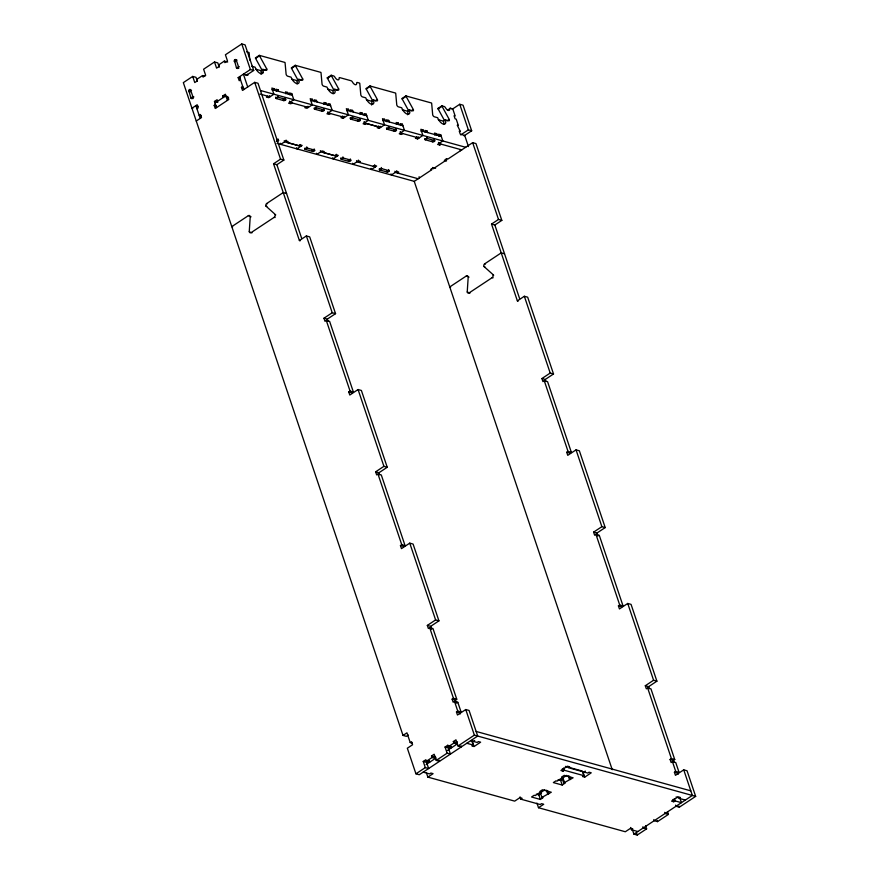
<?xml version="1.0" encoding="UTF-8"?>
<svg xmlns="http://www.w3.org/2000/svg" width="879" height="879" viewBox="0 0 879 879"><rect width="100%" height="100%" fill="white"/><g stroke="black" fill="none" stroke-linecap="round" stroke-linejoin="round"><path stroke-width="1.32" d="M251.987 232.825L251.152 232.594A1.791 1.373 -74.5 0 1 249.262 231.66L250.24 216.608A1.791 1.373 -74.5 0 0 248.35 215.663L231.792 226.628L232.627 226.859M469.957 293.136L469.122 292.905A1.791 1.373 -74.5 0 1 467.232 291.971L468.21 276.918A1.791 1.373 -74.5 0 0 466.32 275.984L449.762 286.939L450.597 287.169M234.363 60.211L236.462 67.804A1.34 1.033 -74.5 0 0 237.835 68.309A1.34 1.033 -74.5 0 0 238.429 66.507L236.209 59.915A1.362 1.044 -74.5 0 0 234.451 60.266M197.325 81.176L196.028 77.341L192.71 76.418L183.337 82.626L403.021 735.415L406.34 736.338L408.306 735.031M219.256 67.134L217.827 62.903L214.509 61.991L203.609 69.21L205.675 75.352L203.06 77.077L202.544 75.55L196.874 79.297L197.39 80.835L194.775 82.56L192.71 76.418M246.065 75.517L253.701 70.463L245.087 44.873L241.769 43.95L225.409 54.773L227.485 60.915L224.87 62.651L224.343 61.112L218.684 64.87L219.201 66.397L216.575 68.133L214.509 61.991M188.743 91.57L190.71 90.273M236.275 60.102L234.308 61.409L235.143 61.64M298.333 80.747L291.52 68.353A1.791 0.857 56.5 0 1 291.323 67.892L295.245 65.299A1.791 0.857 56.5 0 0 295.443 65.749L302.717 78.978A1.791 0.857 56.5 0 1 302.123 80.198L298.805 79.286A6.263 3.011 56.5 0 1 296.739 83.593A6.263 3.011 56.5 0 1 291.059 77.143L287.741 76.22A1.791 0.857 56.5 0 1 286.125 74.385L285.082 62.881A1.791 0.857 56.5 0 0 284.972 62.453L259.305 55.355L255.382 57.948A1.791 0.857 56.5 0 0 255.58 58.399L262.392 70.803M255.58 58.399L259.503 55.806A1.791 0.857 56.5 0 1 259.305 55.355M240.516 79.835L239.209 80.703L238.176 77.627L250.383 69.551L253.701 70.463M196.907 108.699L198.214 107.831L197.182 104.766L191.952 108.227L192.776 108.458M255.745 69.21L260.909 70.639L262.865 69.342L266.183 70.254A1.791 0.857 56.5 0 0 266.776 69.023L259.503 55.806M216.531 107.601L214.476 101.459L217.091 99.723L217.607 101.261M223.277 97.503L222.761 95.965L225.376 94.24L227.43 100.393M214.981 102.997L225.881 95.778M264.81 70.331L266.776 69.023M228.628 97.921L226.408 97.305L227.716 96.448L228.749 99.514L215.234 108.469L214.201 105.392L215.509 104.524M300.233 240.791L299.398 240.56L273.556 163.769L276.874 164.681L283.851 160.066L258.008 83.263L254.69 82.351L242.483 90.427L241.45 87.362L242.758 86.494M196.259 121.027L201.489 117.566L200.456 114.49L199.148 115.358L201.357 115.973M291.52 68.353L295.443 65.749M272.083 89.977L274.039 88.68L274.556 90.218M267.765 96.196L266.447 97.064L268.666 97.679L273.896 94.218L271.831 88.065L274.039 88.68M276.138 91.108L278.105 89.801L278.621 91.339M291.685 79.154L296.849 80.582L298.805 79.286M300.75 80.275L302.717 78.978M285.73 93.756L287.686 92.46L288.202 93.998M289.784 94.877L291.751 93.581L293.817 99.723L288.576 103.184L290.795 103.799L292.103 102.931M333.822 89.867L327.46 78.297A1.791 0.857 56.5 0 1 327.263 77.846L331.185 75.242L333.526 75.891A1.791 0.857 56.5 0 1 334.91 77.198A3.582 1.725 56.5 0 0 337.69 79.824A3.582 1.725 56.5 0 0 339.085 78.352A1.791 0.857 56.5 0 1 339.777 77.627L351.084 80.747A1.791 0.857 56.5 0 1 352.479 82.066A3.582 1.725 56.5 0 0 355.248 84.692A3.582 1.725 56.5 0 0 356.643 83.219A1.791 0.857 56.5 0 1 357.346 82.483L359.676 83.131A1.791 0.857 56.5 0 1 359.786 83.549L360.829 95.053A1.791 0.857 56.5 0 0 362.445 96.899L365.763 97.811A6.263 3.011 56.5 0 0 371.443 104.26A6.263 3.011 56.5 0 0 373.509 99.953L376.827 100.876A1.791 0.857 56.5 0 0 377.421 99.646L370.147 86.428A1.791 0.857 56.5 0 1 369.949 85.966L366.027 88.57A1.791 0.857 56.5 0 0 366.224 89.021L373.037 101.415M327.46 78.297L331.383 75.693A1.791 0.857 56.5 0 1 331.185 75.242M310.441 100.591L312.397 99.294L312.913 100.832M306.112 106.809L304.804 107.677L307.024 108.293L312.254 104.832L310.188 98.679L312.397 99.294M314.495 101.722L316.462 100.415L316.978 101.953M327.625 89.098L332.789 90.526L334.745 89.229L338.063 90.152A1.791 0.857 56.5 0 0 338.657 88.922L331.383 75.693M336.701 90.218L338.657 88.922M324.087 104.37L326.043 103.074L326.559 104.612M328.142 105.491L330.097 104.194L332.174 110.336L326.933 113.798L329.153 114.413L330.46 113.545M276.413 141.365L278.368 140.069L277.984 138.915M366.224 89.021L370.147 86.428M286.082 140.113L286.851 142.409L288.158 141.541L285.95 140.937L280.72 144.398L280.324 143.244M346.579 110.6L348.545 109.293L349.062 110.831M342.272 116.808L340.964 117.676L343.173 118.291L348.403 114.819L346.326 108.688L348.545 109.293M350.633 111.721L352.6 110.424L353.116 111.952M273.556 163.769L280.533 159.143L283.851 160.066M366.389 99.821L371.553 101.25L373.509 99.953M375.454 100.942L377.421 99.646M350.743 119.159L352.71 117.863L360.093 119.896A1.34 0.571 -18.6 0 1 359.94 120.775A1.34 0.571 -18.6 0 1 358.127 121.192L350.743 119.159L350.26 117.72L350.754 119.159A1.34 0.571 -18.6 0 1 350.908 118.28A1.34 0.571 -18.6 0 1 352.721 117.852L352.325 116.709M360.225 114.369L362.192 113.072L362.708 114.611M364.28 115.501L366.246 114.193L368.312 120.346L363.093 123.796L365.301 124.411L366.609 123.543L378.409 126.818L377.102 127.686L379.31 128.29L384.541 124.829L382.475 118.687L384.683 119.302L385.2 120.841M444.466 120.478L438.105 108.908A1.791 0.857 56.5 0 1 437.907 108.458L441.829 105.865A1.791 0.857 56.5 0 0 442.027 106.315L449.301 119.533A1.791 0.857 56.5 0 1 448.719 120.764L445.389 119.852A6.263 3.011 56.5 0 1 443.335 124.148A6.263 3.011 56.5 0 1 437.654 117.709L434.325 116.786A1.791 0.857 56.5 0 1 432.71 114.94L431.666 103.447A1.791 0.857 56.5 0 0 431.556 103.019L405.889 95.921L401.967 98.514A1.791 0.857 56.5 0 0 402.164 98.964L408.988 111.358M402.164 98.964L406.087 96.371A1.791 0.857 56.5 0 1 405.889 95.921M382.728 120.599L384.683 119.302M386.782 121.72L388.749 120.423L389.265 121.961M275.742 214.905L266.007 206.169A1.791 1.373 -74.5 0 1 266.7 203.521L283.247 192.567L286.565 193.479M402.329 109.776L407.493 111.204L409.449 109.897L412.767 110.82A1.791 0.857 56.5 0 0 413.361 109.589L406.087 96.371M411.405 110.886L413.361 109.589M396.374 124.378L398.33 123.071L398.846 124.609M400.428 125.499L402.395 124.203L404.461 130.345L399.231 133.806L401.439 134.421L402.747 133.553M251.152 232.594L274.226 217.322A1.791 1.373 -74.5 0 0 274.918 214.674M438.105 108.908L442.027 106.315M447.477 110.183L450.422 108.238L452.762 108.886L455.168 116.05L454.069 115.742L455.102 118.819L456.201 119.126L458.355 125.521L457.256 125.214L460.343 131.41L459.234 131.103L460.266 134.179L464.694 135.399L468.463 146.606M452.103 109.315L459.739 104.271L463.057 105.183L471.671 130.784L464.035 135.838M421.085 131.213L423.041 129.916L423.557 131.454M373.157 166.296L374.465 165.428L376.673 166.043L371.443 169.504L371.059 168.35M416.767 137.432L415.448 138.3L417.668 138.904L422.898 135.443L420.832 129.301L423.041 129.916M425.139 132.333L427.106 131.037L427.623 132.575M438.269 119.72L443.434 121.148L445.389 119.852M447.345 120.841L449.301 119.533M434.731 134.992L436.687 133.685L437.204 135.223M438.786 136.113L440.753 134.817L442.818 140.959L437.577 144.42L439.797 145.035L441.104 144.167M299.398 240.56L306.375 235.946L309.694 236.869L335.547 313.66L327.263 319.143L323.944 318.231L324.977 321.296L326.285 320.439L329.603 321.351L353.38 392.012L352.072 392.88L348.754 391.957L349.787 395.034L358.072 389.54L361.39 390.463L387.232 467.265L378.948 472.748L375.63 471.825L376.662 474.902L377.97 474.034L381.288 474.957L405.065 545.606L403.758 546.474L400.439 545.551L401.472 548.628L409.757 543.145L413.086 544.057L438.929 620.86L430.644 626.342L427.326 625.419L428.359 628.496L429.666 627.628L432.984 628.551L456.761 699.201L455.454 700.069L452.136 699.146L453.168 702.222L454.476 701.354L457.794 702.277L461.068 712.001L459.761 712.869L456.443 711.946L457.476 715.023L465.76 709.54L469.078 710.452L477.693 736.053L419.261 774.729L415.943 773.817L407.329 748.216L412.559 744.755L411.526 741.678L410.218 742.546L406.944 732.822L403.021 735.415M460.717 134.916L468.353 129.861L471.671 130.784M276.984 143.365L414.273 181.36L431.886 169.658L430.776 169.35L433.402 167.614L435.61 168.23M518.203 301.112L517.368 300.882L491.526 224.079L494.844 225.002L501.821 220.387L475.978 143.585L472.66 142.662L448.026 158.978L446.917 158.67L444.302 160.396L446.51 161.011M323.944 318.231L332.229 312.748L335.547 313.66M491.526 224.079L498.503 219.464L501.821 220.387M493.712 275.226L483.977 266.48A1.791 1.373 -74.5 0 1 484.67 263.843L501.217 252.877L504.535 253.8M469.122 292.905L492.196 277.632A1.791 1.373 -74.5 0 0 492.888 274.995M348.754 391.957L350.062 391.089L353.38 392.012M517.368 300.882L524.345 296.267L527.675 297.179L553.517 373.982L545.233 379.464L541.914 378.541L542.947 381.618L544.255 380.75L547.573 381.673L571.35 452.322L570.042 453.19L566.724 452.267L567.757 455.344L576.042 449.861L579.36 450.784L605.202 527.576L596.918 533.059L593.6 532.147L594.633 535.212L595.94 534.344L599.258 535.267L623.046 605.928L621.728 606.785L618.409 605.873L619.442 608.938L627.738 603.455L631.056 604.378L656.899 681.17L648.614 686.664L645.296 685.741L646.329 688.817L647.636 687.949L650.954 688.861L674.731 759.522L673.424 760.39L670.106 759.467L671.138 762.543L672.446 761.675L675.764 762.587L679.038 772.322L677.731 773.19L674.413 772.267L675.446 775.344L683.73 769.85L687.048 770.773L695.663 796.374L679.313 807.197L675.995 806.274L675.61 805.131M375.63 471.825L383.914 466.342L387.232 467.265M541.914 378.541L550.199 373.059L553.517 373.982M400.439 545.551L401.747 544.683L405.065 545.606M566.724 452.267L568.032 451.41L571.35 452.322M427.326 625.419L435.61 619.937L438.929 620.86M593.6 532.147L601.884 526.664L605.202 527.576M452.136 699.146L453.443 698.289L456.761 699.201M457.794 702.277L456.487 703.145L455.454 700.069M456.443 711.946L457.75 711.089L461.068 712.001M618.409 605.873L619.717 605.005L623.046 605.928M423.249 761.467L426.568 762.379L428.644 768.532L425.315 767.609L423.249 761.467L425.865 759.731L426.381 761.269L429.71 762.192L429.216 760.753M431.534 755.984L434.852 756.896L435.369 758.434L432.05 757.522L431.534 755.984L434.149 754.248L436.226 760.39L439.544 761.313L439.148 760.159M445.06 747.029L448.378 747.952L450.444 754.094L447.125 753.182L445.06 747.029L447.675 745.304L450.993 746.216M453.344 741.546L456.662 742.469L457.179 744.008L453.861 743.085L453.344 741.546L455.959 739.821L458.025 745.963L461.343 746.875L460.959 745.733M426.381 761.269L432.05 757.522M447.675 745.304L448.191 746.842L453.861 743.085M426.568 762.379L429.029 760.764M434.852 756.896L435.512 756.467M448.378 747.952L450.169 746.765M456.662 742.469L457.476 741.931M426.106 764.565L436.171 757.907M447.356 750.501L457.421 743.843M415.943 773.817L425.315 767.609M436.226 760.39L447.125 753.182M458.025 745.963L474.374 735.141L695.663 796.374M474.704 740.47L472.528 741.909L474.078 746.513L480.615 742.184L478.407 741.579L477.099 742.436L470.715 740.678M471.627 740.426L473.177 745.04L471.869 745.908L474.078 746.513M426.304 772.498L427.853 777.113L433.094 773.652L430.875 773.037L429.567 773.905L423.184 772.136M645.296 685.741L653.58 680.258L656.899 681.17M520.038 796.846L520.818 799.154L522.126 798.286L519.907 797.671L514.676 801.132L427.853 777.113M583.821 775.652L582.513 776.52L584.722 777.135L591.259 772.806L589.051 772.191L587.743 773.059L568.35 767.686L569.658 766.829L567.438 766.213L560.901 770.542L563.109 771.158L564.417 770.29L583.821 775.652L582.272 771.048L570.548 767.806M541.903 797.418L551.287 792.232L542.442 789.781L539.827 791.518L540.926 791.825L535.267 795.572L534.157 795.275L531.542 797L540.387 799.45L543.002 797.714L541.903 797.418L540.354 792.803L544.881 789.803M563.648 779.827L564.812 783.288L563.703 782.98L562.153 778.376L566.691 775.377M536.311 794.144L538.838 794.847L541.453 793.111L540.354 792.803M558.11 779.717L560.637 780.409L563.263 778.684L562.153 778.376M563.703 782.98L573.097 777.805L564.241 775.355L561.626 777.091L562.736 777.388L557.066 781.145L555.957 780.838L553.341 782.574L562.197 785.024L564.812 783.288M585.348 771.081L583.173 772.531L584.722 777.135M536.948 803.12L538.497 807.724L543.738 804.263L541.519 803.648L540.211 804.516L520.818 799.154M670.106 759.467L671.413 758.599L674.731 759.522M674.413 772.267L675.72 771.399L679.038 772.322M630.682 827.469L631.463 829.765L632.77 828.908L630.551 828.293L625.321 831.754L538.497 807.724M685.367 800.077L678.995 798.308L680.302 797.44L678.083 796.824L671.545 801.154L673.754 801.769L675.061 800.901L681.445 802.67L679.896 798.066L676.072 797M632.298 829.336L633.913 834.127L692.344 795.451L683.73 769.85M633.913 834.127L637.231 835.05L646.614 828.842L645.571 825.777M653.8 819.558L654.196 820.711L657.514 821.623L668.414 814.415L667.513 811.724M246.702 51.861L249.032 52.509A1.791 0.857 56.5 0 1 249.131 52.938L249.79 60.124M295.245 65.299L320.912 72.397A1.791 0.857 56.5 0 1 321.022 72.825L322.066 84.329A1.791 0.857 56.5 0 0 323.681 86.164L326.999 87.087A6.263 3.011 56.5 0 0 332.691 93.537A6.263 3.011 56.5 0 0 334.745 89.229M369.949 85.966L395.616 93.075A1.791 0.857 56.5 0 1 395.726 93.504L396.77 104.997A1.791 0.857 56.5 0 0 398.385 106.842L401.703 107.754A6.263 3.011 56.5 0 0 407.395 114.204A6.263 3.011 56.5 0 0 409.449 109.897M441.829 105.865L444.17 106.502A1.791 0.857 56.5 0 1 445.554 107.82A3.582 1.725 56.5 0 0 448.334 110.446A3.582 1.725 56.5 0 0 449.729 108.974A1.791 0.857 56.5 0 1 450.422 108.238M327.263 77.846L328.285 78.121M437.907 108.458L439.071 108.787M236.209 59.915L237.033 60.146M234.243 61.211L235.078 61.442M251.801 66.277L255.119 67.2A6.263 3.011 56.5 0 0 260.799 73.638A6.263 3.011 56.5 0 0 262.865 69.342M224.343 61.112L227.672 62.035M261.437 72.627L262.261 72.858A1.791 0.857 56.5 0 0 262.931 72.528M239.253 66.738L236.462 67.804L238.747 68.441M240.308 77L239.484 76.77L243.791 89.57M238.176 77.627L240.385 78.242M278.105 89.801L275.885 89.197L276.402 90.724M287.686 92.46L285.477 91.845L285.994 93.383M291.751 93.581L289.532 92.965L290.048 94.503M316.462 100.415L314.242 99.81L314.759 101.338M326.043 103.074L323.835 102.458L324.351 103.997M330.097 104.194L327.889 103.579L328.405 105.117M352.6 110.424L350.391 109.809L350.908 111.347M362.192 113.072L359.972 112.457L360.489 113.995M366.246 114.193L364.038 113.589L364.554 115.116M388.749 120.423L386.529 119.808L387.046 121.346M398.33 123.071L396.121 122.467L396.638 124.005M402.395 124.203L400.176 123.587L400.692 125.126M427.106 131.037L424.887 130.422L425.403 131.96M436.687 133.685L434.479 133.081L434.995 134.619M440.753 134.817L438.533 134.201L439.05 135.74M272.347 89.603L292.267 95.119M310.705 100.217L330.625 105.733M346.853 110.216L366.774 115.731M382.991 120.225L402.912 125.73M421.349 130.839L441.269 136.344M260.799 90.592L465.727 147.298M202.544 75.55L204.763 76.154M241.45 87.362L243.659 87.966M260.019 94.053L269.974 96.811L269.589 95.657M461.805 149.891L438.896 143.552L438.5 142.398M222.761 95.965L224.969 96.58M191.534 90.493L190.644 90.076L192.864 96.668A1.34 1.033 -74.5 0 1 192.27 98.47A1.34 1.033 -74.5 0 1 190.897 97.965L188.787 90.372A1.362 1.044 -74.5 0 1 190.71 90.01M188.677 91.383L190.336 91.834M214.476 101.459L217.794 102.371M193.896 96.954L192.864 96.668L190.897 97.965L193.105 98.58M214.201 105.392L216.41 106.007M198.083 106.238L195.874 105.634L200.181 118.423M276.522 139.552L278.368 140.069A1.34 0.571 -18.6 0 1 278.533 140.673A1.34 0.571 -18.6 0 1 277.281 141.332M418.195 178.756L395.286 172.416L394.902 171.262M266.7 203.521L267.524 203.752M484.67 263.843L485.494 264.063M266.007 206.169L266.842 206.389M483.977 266.48L484.812 266.711M274.226 217.322L275.061 217.552M492.196 277.632L493.031 277.863M248.35 215.663L249.175 215.893M466.32 275.984L467.145 276.215M250.24 216.608L251.064 216.827M468.21 276.918L469.034 277.149M249.262 231.66L250.086 231.891M467.232 291.971L468.057 292.202M476.143 731.449L690.795 790.847M565.417 766.389L569.251 767.444M466.793 743.271L473.177 745.04M448.191 746.842L451.509 747.754L451.125 746.601M410.218 742.546L412.438 743.162M668.414 814.415L665.095 813.493L664.711 812.339M646.614 828.842L643.285 827.93L642.901 826.776M631.463 829.765L637.835 831.534M286.851 142.409L298.64 145.683L299.959 144.815L302.167 145.431L296.937 148.892L296.553 147.738M418.591 136.893L418.975 138.047L400.538 132.938L400.143 131.784M380.233 126.279L380.618 127.433L364.389 122.939L364.005 121.785M356.544 160.648L356.929 161.802L375.366 166.911L374.696 164.889M327.856 111.787L328.241 112.941L344.469 117.423L344.085 116.27M307.947 106.271L308.331 107.425L289.894 102.327L289.499 101.173M284.258 140.651L284.642 141.805L300.871 146.288L300.288 144.563M459.739 104.271L468.353 129.861M472.66 142.662L498.503 219.464M524.345 296.267L550.199 373.059M576.042 449.861L601.884 526.664M627.738 603.455L653.58 680.258M494.844 225.002L519.687 298.805M545.233 379.464L545.914 381.508M596.918 533.059L597.951 536.135M648.614 686.664L649.306 688.707M673.424 760.39L674.116 762.434M677.731 773.19L678.116 774.333M544.255 380.75L568.032 451.41M595.94 534.344L619.717 605.005M647.636 687.949L671.413 758.599M672.446 761.675L675.72 771.399M460.058 149.595L460.453 150.748M678.929 806.043L679.313 807.197M674.292 798.604L675.061 800.901M672.984 799.472L673.754 801.769M446.334 158.681L446.719 159.835L433.204 168.779L432.754 167.439M439.017 142.728L439.797 145.035M434.193 139.365L434.589 140.519A1.34 0.571 -18.6 0 1 434.435 141.398A1.34 0.571 -18.6 0 1 432.622 141.816L425.249 139.783L424.854 138.629M432.237 140.662L432.622 141.816L434.589 140.519L427.205 138.475A1.34 0.571 -18.6 0 0 425.392 138.904A1.34 0.571 -18.6 0 0 425.249 139.783L427.205 138.475L426.82 137.322M657.118 820.481L657.514 821.623M416.888 136.608L417.668 138.904M419.074 176.723L419.459 177.877M400.659 132.114L401.439 134.421M636.693 833.446L637.231 835.05M414.229 181.338L612.234 769.696M395.836 128.752L396.231 129.905A1.34 0.571 -18.6 0 1 396.077 130.784A1.34 0.571 -18.6 0 1 394.264 131.202L386.892 129.169L386.496 128.015M393.88 130.048L394.264 131.202L396.231 129.905L388.848 127.862A1.34 0.571 -18.6 0 0 387.035 128.29A1.34 0.571 -18.6 0 0 386.892 129.169L388.848 127.862L388.463 126.708M396.726 170.724L397.495 173.031L398.802 172.163L396.594 171.548L391.364 175.02L390.968 173.866M378.53 125.994L379.31 128.29M388.628 169.526L389.012 170.68A1.34 0.571 -18.6 0 1 388.87 171.559A1.34 0.571 -18.6 0 1 387.057 171.976L379.673 169.944L379.288 168.79M386.661 170.834L387.057 171.976L389.012 170.68L381.64 168.636A1.34 0.571 -18.6 0 0 379.827 169.065A1.34 0.571 -18.6 0 0 379.673 169.944L381.64 168.636L381.255 167.493M364.532 122.104L365.301 124.411M359.709 118.742L360.093 119.896L358.116 121.203L357.742 120.049M569.317 776.08L570.482 779.541M568.208 775.772L569.372 779.233M563.648 767.982L564.417 770.29M358.368 160.11L359.137 162.417L360.445 161.549L358.236 160.934L353.006 164.406L352.611 163.252M562.34 768.85L563.109 771.158M342.403 115.984L343.173 118.291M560.637 780.409L562.197 785.024M350.271 158.912L350.655 160.066A1.34 0.571 -18.6 0 1 350.512 160.945A1.34 0.571 -18.6 0 1 348.699 161.362L341.316 159.33L340.832 157.89M348.304 160.22L348.699 161.362L350.655 160.066L343.282 158.022A1.34 0.571 -18.6 0 0 341.47 158.451A1.34 0.571 -18.6 0 0 341.316 159.33L343.282 158.022L342.898 156.88M323.549 108.754L323.933 109.908A1.34 0.571 -18.6 0 1 323.791 110.787A1.34 0.571 -18.6 0 1 321.978 111.204L314.605 109.161L314.21 108.007M321.593 110.051L321.978 111.204L323.933 109.908L316.561 107.864A1.34 0.571 -18.6 0 0 314.748 108.282A1.34 0.571 -18.6 0 0 314.605 109.161L316.561 107.864L316.176 106.711M336.338 154.275L337.009 156.297L320.78 151.803L320.395 150.65M547.507 790.507L548.672 793.968M546.408 790.21L547.573 793.66M332.701 157.737L333.086 158.89L338.316 155.429L336.108 154.814L334.8 155.682L322.989 152.419L324.296 151.551L322.088 150.946L316.847 154.407L316.473 153.243M538.838 794.847L540.387 799.45M314.122 148.914L314.506 150.078A1.34 0.571 -18.6 0 1 314.352 150.957A1.34 0.571 -18.6 0 1 312.539 151.375L305.167 149.331L304.782 148.177M312.155 150.221L312.539 151.375L314.517 150.067L307.134 148.035A1.34 0.571 -18.6 0 0 305.321 148.452A1.34 0.571 -18.6 0 0 305.167 149.331L307.134 148.024L306.749 146.87M285.192 98.14L285.576 99.294A1.34 0.571 -18.6 0 1 285.433 100.173A1.34 0.571 -18.6 0 1 283.62 100.591L276.248 98.547L275.753 97.108M283.236 99.437L283.62 100.591L285.576 99.294L278.203 97.25A1.34 0.571 -18.6 0 0 276.391 97.668A1.34 0.571 -18.6 0 0 276.248 98.547L278.203 97.25L277.819 96.097M241.769 43.95L250.383 69.551M254.69 82.351L280.533 159.143M306.375 235.946L332.229 312.748M358.072 389.54L383.914 466.342M409.757 543.145L435.61 619.937M465.76 709.54L474.374 735.141M247.438 74.243L247.834 75.396L243.406 74.166L247.713 86.966M276.874 164.681L301.717 238.484M327.263 319.143L327.944 321.198M378.948 472.748L379.64 474.792M430.644 626.342L431.677 629.419M459.761 712.869L460.146 714.023M326.285 320.439L350.062 391.089M377.97 474.034L401.747 544.683M429.666 627.628L453.443 698.289M454.476 701.354L457.75 711.089M443.434 121.148A6.263 3.011 56.5 0 1 443.653 124.455M407.493 111.204A6.263 3.011 56.5 0 1 407.603 114.742M371.553 101.25A6.263 3.011 56.5 0 1 371.542 104.997M332.789 90.526A6.263 3.011 56.5 0 1 333.086 93.592M296.849 80.582A6.263 3.011 56.5 0 1 297.069 83.901M260.909 70.639A6.263 3.011 56.5 0 1 261.019 74.177"/></g></svg>
